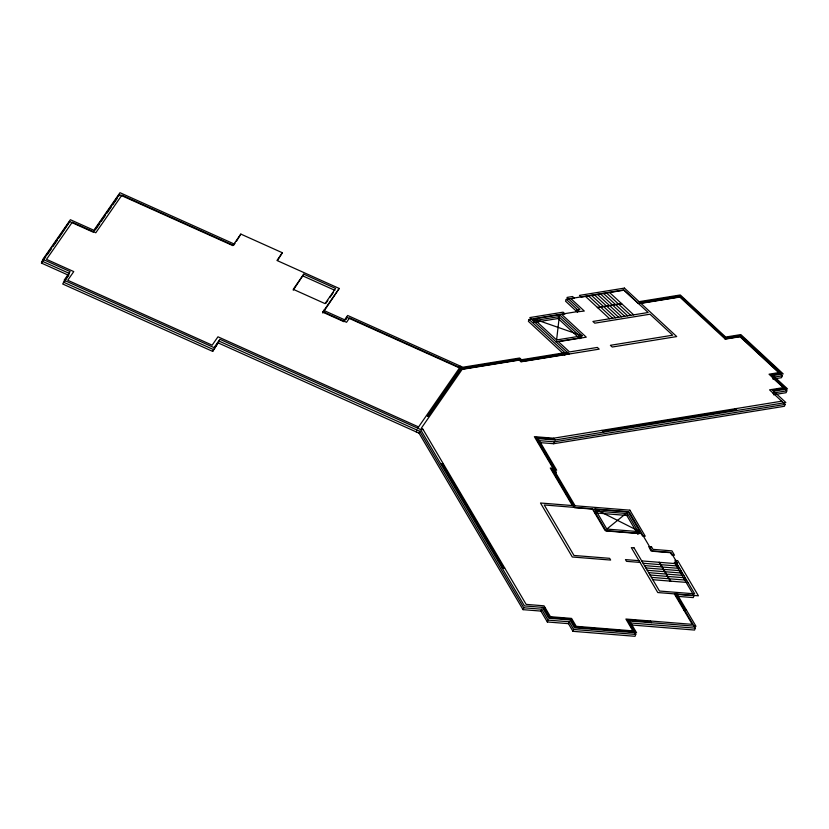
<?xml version="1.0" encoding="UTF-8"?>
<svg xmlns="http://www.w3.org/2000/svg" width="829" height="829" viewBox="0 0 829 829"><rect width="100%" height="100%" fill="white"/><g stroke="black" fill="none" stroke-linecap="round" stroke-linejoin="round"><path stroke-width="1.24" d="M556.591 339.963L559.513 314.771L533.897 318.927L556.591 339.963L582.207 335.807L559.513 314.771M64.693 281.114L68.703 275.332L41.45 263.083L42.165 261.208L69.667 221.581L93.18 232.151L119.262 194.566L232.845 245.602L240.835 234.089L282.337 252.741L277.591 260.41M69.667 221.581L58.818 238.058M42.165 261.208L69.418 273.456L62.683 283.995L212.649 351.382L219.157 341.154L419.754 431.298L523.752 607.781L523.037 609.657L540.912 611.087L547.327 621.968L568.466 623.667L572.984 631.325L635.024 636.299L635.739 634.434L628.91 622.848L695.293 628.175L694.578 630.05L629.48 624.828M118.557 196.442L119.262 194.566M240.835 234.089L236.483 241.198M212.649 351.382L219.157 341.154M293.228 290.181L303.777 274.15L335.59 288.451L325.061 303.621L293.248 289.321L303.777 274.15M282.337 252.741L276.969 260.482L339.216 288.451L322.761 313.01M346.221 319.217L346.936 317.341L462.116 369.102L518.933 359.879L521.12 361.807L599.201 349.144L597.357 347.424L569.502 351.942L558.435 341.683L586.279 337.165L561.741 314.409L564.974 313.89L563.119 312.17L529.814 317.569L569.129 354.024M416.272 431.93L416.987 430.054M523.037 609.657L419.039 433.173L419.754 431.298M577.585 312.326L565.544 301.165L566.259 299.29L579.222 311.31L529.099 319.445L528.384 321.31L564.912 355.175M533.689 322.471L558.083 318.512L558.798 316.647L581.492 337.683L555.876 341.838M553.699 443.722L554.414 441.847L785.136 404.417L784.421 406.283L553.699 443.722L537.886 442.458M555.295 473.96L556.01 472.084L537.389 440.489L554.414 441.847M540.912 611.087L541.627 609.211L523.752 607.781M547.327 621.968L548.042 620.102L541.627 609.211M568.466 623.667L569.181 621.791L548.042 620.102M572.984 631.325L573.689 629.46L569.181 621.791M637.936 534.363L626.786 515.451L627.501 513.576L594.31 510.913L606.113 530.943L639.304 533.607L627.501 513.576M676.267 564.373L676.982 562.508L671.241 552.756L652.278 551.233L629.18 512.053L574.383 507.659L553.295 471.877L556.01 472.084M676.982 562.508L674.278 562.29L693.977 595.719L693.262 597.595L675.811 596.196M724.96 338.916L739.769 336.512L782.193 375.838L781.478 377.713L772.897 379.102M782.193 375.838L772.39 377.423L786.835 390.822L786.12 392.697L773.467 394.749M41.45 263.083L45.792 256.824M47.243 254.741L51.585 248.482M53.025 246.4L57.377 240.141M95.366 229.851L99.718 223.581M101.159 221.498L105.511 215.229M106.962 213.146L111.304 206.877M112.754 204.794L117.107 198.525M233.581 245.384L235.032 243.291M325.756 303.466L327.859 300.43M329.963 297.393L333.476 292.336M339.216 288.451L322.761 312.17L343.921 321.683L346.936 317.341M417.702 428.189L460.665 366.263M427.401 416.293L461.432 367.257L463.079 368.003L519.493 358.843L521.348 360.563L568.02 352.988M427.951 416.541L461.815 367.755L463.214 368.377L519.42 359.258L521.275 360.978L568.393 353.33M606.828 529.068L628.216 511.7L640.019 531.731L606.828 529.068L595.025 509.047L628.216 511.7M566.259 299.29L623.729 289.963L638.361 303.528L679.573 296.844L725.292 339.123L740.442 336.667L779.156 372.553L769.022 374.2L783.467 387.599L769.55 389.858L785.136 404.417M597.336 307.372L621.398 303.466M597.802 307.797L621.864 303.901M639.076 301.663L680.288 294.969L725.676 337.051L740.815 334.584L783.239 373.91L773.105 375.558L787.55 388.946L773.623 391.205M639.822 302.347L680.143 295.808L725.52 337.88L740.67 335.424L781.602 373.371L771.467 375.019L785.913 388.407L772.887 390.521M640.185 302.689L680.07 296.222L725.448 338.294L740.598 335.838L780.794 373.102L770.659 374.739L785.104 388.138L772.514 390.179M533.182 320.802L558.798 316.647M640.931 303.383L679.915 297.051M519.275 360.097L463.473 369.143L462.572 368.75L421.329 428.189L422.676 428.79L526.146 604.382L544.031 605.823L550.446 616.703L571.575 618.403L576.248 626.32L632.869 630.869L625.895 619.025L692.277 624.351L674.412 594.051M567.274 352.304L521.503 359.734L519.648 358.014L462.831 367.237L347.652 315.476L344.636 319.807L323.476 310.295M520.788 361.599L566.559 354.17L529.099 319.445M772.908 393.081L786.835 390.822M572.393 505.566L550.28 468.043L552.984 468.261L534.363 436.655L553.648 438.199L781.778 401.184M602.631 431.059L735.841 409.443M603.004 431.401L736.214 409.795M575.098 505.783L554.01 470.002L556.725 470.219L538.104 438.614L555.129 439.981L785.851 402.542L771.778 389.495M554.062 438.904L535.855 437.443L554.487 469.048L551.772 468.831L573.471 505.659M554.342 439.256L536.601 437.826L555.233 469.432L552.518 469.214L574.02 505.7M233.56 243.736L119.977 192.701L93.895 230.286L70.382 219.716L42.88 259.342L70.133 271.591L64.113 280.254L214.069 347.641L219.872 339.289L420.469 429.422L423.173 429.64M440.572 463.556L443.287 463.774M594.87 512.882L626.786 515.451M639.014 560.684L625.46 559.596L626.486 561.337L640.029 562.425M641.719 560.901L657.977 562.207M658.651 562.259L660.008 562.363M660.682 562.425L676.941 563.73M643.107 563.254L659.356 564.559M662.07 564.777L678.329 566.072M644.485 565.606L660.744 566.901M663.449 567.119L679.707 568.425M645.874 567.948L662.133 569.254M664.837 569.471L681.096 570.777M647.262 570.3L663.511 571.606M666.226 571.823L682.485 573.129M648.641 572.652L664.899 573.958M667.614 574.176L683.863 575.481M650.029 575.005L666.288 576.31M668.993 576.528L685.251 577.834M651.418 577.357L667.666 578.663M670.381 578.88L686.64 580.176M652.796 579.709L669.055 581.015M671.77 581.233L688.018 582.528M501.939 567.689L504.654 567.906M669.728 581.067L671.086 581.17M693.977 595.719L675.283 594.217L695.293 628.175M683.801 609.978L686.516 610.196M545.057 607.564L524.467 605.916L420.469 429.422M650.962 621.698L627.387 619.812L634.361 631.646L575.575 626.931L570.901 619.014L549.772 617.315L543.969 607.481M651.159 622.051L628.133 620.196L635.107 632.04L575.233 627.242L570.57 619.315L549.43 617.615L543.43 607.429M573.689 629.46L635.739 634.434M533.897 318.927L582.207 335.807M303.062 276.016L334.875 290.316M232.7 244.969L121.884 195.178L95.801 232.762L72.289 222.193L46.507 259.342L73.76 271.591L67.74 280.264L212.162 345.165L217.965 336.802L418.562 426.945M459.805 367.506L349.558 317.953L346.543 322.294L322.616 311.538M218.441 343.03L419.039 433.173M63.398 282.129L213.364 349.517M595.025 509.047L640.019 531.731M609.595 292.523L620.703 302.823M621.17 303.259L622.092 304.119M622.558 304.544L633.667 314.844M735.105 408.759L736.96 410.479M606.579 293.01L617.698 303.31M619.553 305.031L630.662 315.331M603.574 293.497L614.693 303.797M616.538 305.518L627.657 315.818M600.569 293.984L611.678 304.295M613.533 306.005L624.651 316.305M597.564 294.471L608.673 304.782M610.527 306.492L621.636 316.802M594.548 294.958L605.667 305.269M607.522 306.979L618.631 317.289M591.543 295.445L602.662 305.756M604.507 307.466L615.626 317.776M588.538 295.943L599.647 306.243M601.502 307.963L612.621 318.263M585.533 296.43L598.03 308.015M598.497 308.45L609.616 318.75M558.083 318.512L579.834 338.678M601.885 430.375L603.74 432.096M555.129 439.981L553.648 438.199M659.666 562.342L670.754 581.15M658.993 562.29L670.07 581.088M677.127 594.269L696.008 626.309L629.625 620.983L636.61 632.828L574.559 627.843L569.896 619.926L548.757 618.227L542.342 607.346M676.039 594.175L685.428 610.113M675.5 594.134L684.889 610.071M650.278 620.983L651.304 622.724M442.199 463.691L503.566 567.824M441.66 463.639L503.027 567.772M574.393 298.233L571.057 298.772L584.3 311.051L578.559 311.683L576.704 309.963L579.937 309.435L566.974 297.424L572.538 296.513L574.393 298.233M624.444 288.098L579.45 295.393L581.295 297.114L624.071 290.171L648.154 312.502L592.901 321.465L594.756 323.175L649.998 314.212L672.651 335.206L610.382 345.31L612.237 347.03L676.723 336.564L624.444 288.098M629.895 510.177L540.487 503.006L572.3 556.995L610.641 560.062L609.616 558.321L573.989 555.471L544.228 504.965L592.32 508.83L605.139 530.591L641.045 533.472L642.527 536L645.242 536.218L629.895 510.177M651.501 546.839L648.786 546.622L650.9 550.85L670.267 552.404L671.811 555.015L674.516 555.233L671.956 550.881L652.983 549.358L651.501 546.839M634.019 547.845L631.315 547.627L657.791 592.548L698.422 595.813L677.697 560.632L674.993 560.414L694.692 593.854L659.469 591.025L634.019 547.845"/></g></svg>
